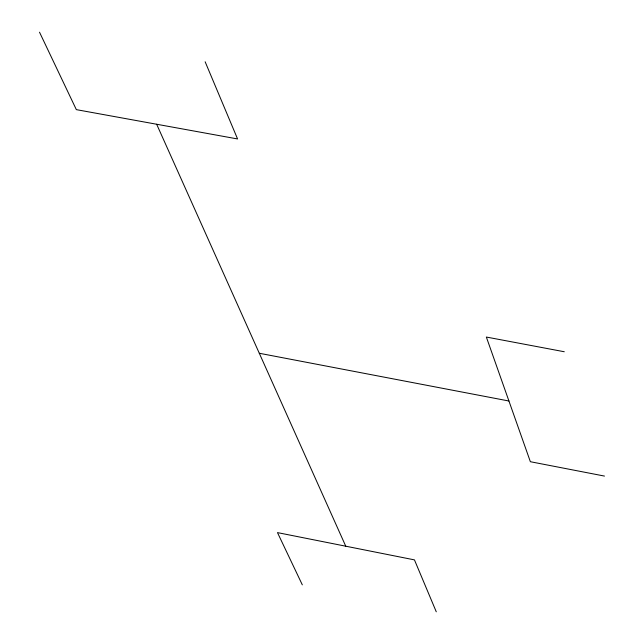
<?xml version="1.0" encoding="UTF-8"?>
<svg xmlns="http://www.w3.org/2000/svg" width="644" height="644" viewBox="0 0 644 644"><rect width="100%" height="100%" fill="white"/><g stroke="black" fill="none" stroke-linecap="round" stroke-linejoin="round"><path stroke-width="0.97" d="M564.281 351.745L486.349 337.045L530.366 461.716L604.483 476.077M259.299 353.266L508.929 401.003M39.517 32.2L76.338 109.641L237.572 138.951L205.146 61.784M302.318 584.849L277.475 532.604L414.454 559.878L436.27 611.8M156.661 124.244L345.756 546.201"/></g></svg>
